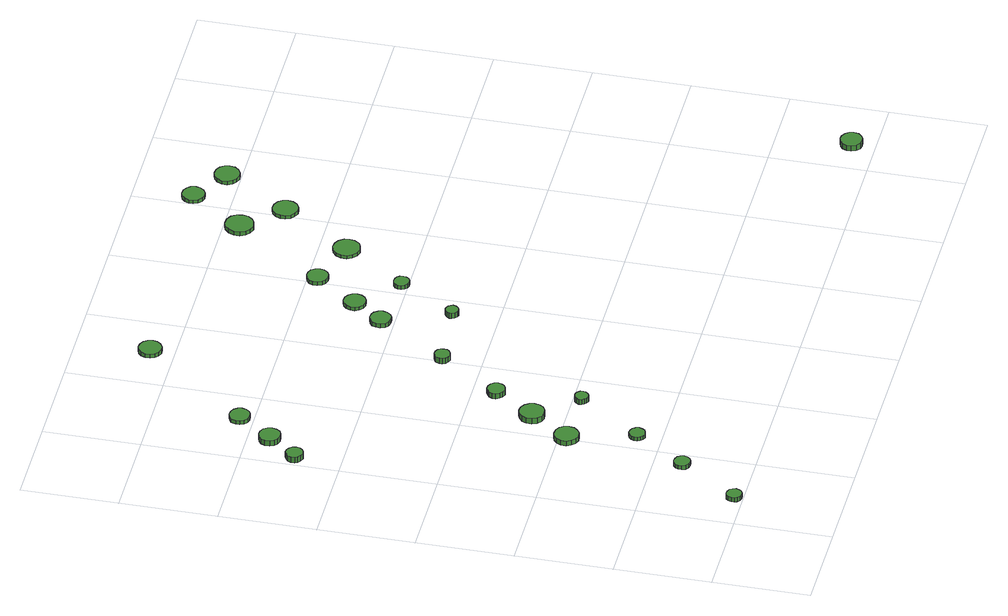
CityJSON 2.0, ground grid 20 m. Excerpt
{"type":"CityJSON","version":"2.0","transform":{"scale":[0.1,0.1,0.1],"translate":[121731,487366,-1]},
"CityObjects":{
"tree1":{"type":"SolitaryVegetationObject","attributes":{"function":"something"},"geometry":[{"type":"MultiSurface","lod":"1","boundaries":[[[0,1,2,3,4,5,6,7,8,9,10,11,12,13,14]],[[15,16,17,18,19,20,21,22,23,24,25,26,27,28,29]],[[0,29,28,1]],[[1,28,27,2]],[[2,27,26,3]],[[3,26,25,4]],[[4,25,24,5]],[[5,24,23,6]],[[6,23,22,7]],[[7,22,21,8]],[[8,21,20,9]],[[9,20,19,10]],[[10,19,18,11]],[[11,18,17,12]],[[12,17,16,13]],[[13,16,15,14]],[[14,15,29,0]]]}]},
"tree2":{"type":"SolitaryVegetationObject","attributes":{"function":"something"},"geometry":[{"type":"MultiSurface","lod":"1","boundaries":[[[30,31,32,33,34,35,36,37,38,39,40,41,42,43,44]],[[45,46,47,48,49,50,51,52,53,54,55,56,57,58,59]],[[30,59,58,31]],[[31,58,57,32]],[[32,57,56,33]],[[33,56,55,34]],[[34,55,54,35]],[[35,54,53,36]],[[36,53,52,37]],[[37,52,51,38]],[[38,51,50,39]],[[39,50,49,40]],[[40,49,48,41]],[[41,48,47,42]],[[42,47,46,43]],[[43,46,45,44]],[[44,45,59,30]]]}]},
"tree3":{"type":"SolitaryVegetationObject","attributes":{"function":"something"},"geometry":[{"type":"MultiSurface","lod":"1","boundaries":[[[60,61,62,63,64,65,66,67,68,69,70,71,72,73,74]],[[75,76,77,78,79,80,81,82,83,84,85,86,87,88,89]],[[60,89,88,61]],[[61,88,87,62]],[[62,87,86,63]],[[63,86,85,64]],[[64,85,84,65]],[[65,84,83,66]],[[66,83,82,67]],[[67,82,81,68]],[[68,81,80,69]],[[69,80,79,70]],[[70,79,78,71]],[[71,78,77,72]],[[72,77,76,73]],[[73,76,75,74]],[[74,75,89,60]]]}]},
"tree4":{"type":"SolitaryVegetationObject","attributes":{"function":"something"},"geometry":[{"type":"MultiSurface","lod":"1","boundaries":[[[90,91,92,93,94,95,96,97,98,99,100,101,102,103,104]],[[105,106,107,108,109,110,111,112,113,114,115,116,117,118,119]],[[90,119,118,91]],[[91,118,117,92]],[[92,117,116,93]],[[93,116,115,94]],[[94,115,114,95]],[[95,114,113,96]],[[96,113,112,97]],[[97,112,111,98]],[[98,111,110,99]],[[99,110,109,100]],[[100,109,108,101]],[[101,108,107,102]],[[102,107,106,103]],[[103,106,105,104]],[[104,105,119,90]]]}]},
"tree5":{"type":"SolitaryVegetationObject","attributes":{"function":"something"},"geometry":[{"type":"MultiSurface","lod":"1","boundaries":[[[120,121,122,123,124,125,126,127,128,129,130,131,132,133,134]],[[135,136,137,138,139,140,141,142,143,144,145,146,147,148,149]],[[120,149,148,121]],[[121,148,147,122]],[[122,147,146,123]],[[123,146,145,124]],[[124,145,144,125]],[[125,144,143,126]],[[126,143,142,127]],[[127,142,141,128]],[[128,141,140,129]],[[129,140,139,130]],[[130,139,138,131]],[[131,138,137,132]],[[132,137,136,133]],[[133,136,135,134]],[[134,135,149,120]]]}]},
"tree6":{"type":"SolitaryVegetationObject","attributes":{"function":"something"},"geometry":[{"type":"MultiSurface","lod":"1","boundaries":[[[150,151,152,153,154,155,156,157,158,159,160,161,162,163,164]],[[165,166,167,168,169,170,171,172,173,174,175,176,177,178,179]],[[150,179,178,151]],[[151,178,177,152]],[[152,177,176,153]],[[153,176,175,154]],[[154,175,174,155]],[[155,174,173,156]],[[156,173,172,157]],[[157,172,171,158]],[[158,171,170,159]],[[159,170,169,160]],[[160,169,168,161]],[[161,168,167,162]],[[162,167,166,163]],[[163,166,165,164]],[[164,165,179,150]]]}]},
"tree7":{"type":"SolitaryVegetationObject","attributes":{"function":"something"},"geometry":[{"type":"MultiSurface","lod":"1","boundaries":[[[180,181,182,183,184,185,186,187,188,189,190,191,192,193,194]],[[195,196,197,198,199,200,201,202,203,204,205,206,207,208,209]],[[180,209,208,181]],[[181,208,207,182]],[[182,207,206,183]],[[183,206,205,184]],[[184,205,204,185]],[[185,204,203,186]],[[186,203,202,187]],[[187,202,201,188]],[[188,201,200,189]],[[189,200,199,190]],[[190,199,198,191]],[[191,198,197,192]],[[192,197,196,193]],[[193,196,195,194]],[[194,195,209,180]]]}]},
"tree8":{"type":"SolitaryVegetationObject","attributes":{"function":"something"},"geometry":[{"type":"MultiSurface","lod":"1","boundaries":[[[210,211,212,213,214,215,216,217,218,219,220,221,222,223,224]],[[225,226,227,228,229,230,231,232,233,234,235,236,237,238,239]],[[210,239,238,211]],[[211,238,237,212]],[[212,237,236,213]],[[213,236,235,214]],[[214,235,234,215]],[[215,234,233,216]],[[216,233,232,217]],[[217,232,231,218]],[[218,231,230,219]],[[219,230,229,220]],[[220,229,228,221]],[[221,228,227,222]],[[222,227,226,223]],[[223,226,225,224]],[[224,225,239,210]]]}]},
"tree9":{"type":"SolitaryVegetationObject","attributes":{"function":"something"},"geometry":[{"type":"MultiSurface","lod":"1","boundaries":[[[240,241,242,243,244,245,246,247,248,249,250,251,252,253,254]],[[255,256,257,258,259,260,261,262,263,264,265,266,267,268,269]],[[240,269,268,241]],[[241,268,267,242]],[[242,267,266,243]],[[243,266,265,244]],[[244,265,264,245]],[[245,264,263,246]],[[246,263,262,247]],[[247,262,261,248]],[[248,261,260,249]],[[249,260,259,250]],[[250,259,258,251]],[[251,258,257,252]],[[252,257,256,253]],[[253,256,255,254]],[[254,255,269,240]]]}]},
"tree10":{"type":"SolitaryVegetationObject","attributes":{"function":"something"},"geometry":[{"type":"MultiSurface","lod":"1","boundaries":[[[270,271,272,273,274,275,276,277,278,279,280,281,282,283,284]],[[285,286,287,288,289,290,291,292,293,294,295,296,297,298,299]],[[270,299,298,271]],[[271,298,297,272]],[[272,297,296,273]],[[273,296,295,274]],[[274,295,294,275]],[[275,294,293,276]],[[276,293,292,277]],[[277,292,291,278]],[[278,291,290,279]],[[279,290,289,280]],[[280,289,288,281]],[[281,288,287,282]],[[282,287,286,283]],[[283,286,285,284]],[[284,285,299,270]]]}]},
"tree11":{"type":"SolitaryVegetationObject","attributes":{"function":"something"},"geometry":[{"type":"MultiSurface","lod":"1","boundaries":[[[300,301,302,303,304,305,306,307,308,309,310,311,312,313,314]],[[315,316,317,318,319,320,321,322,323,324,325,326,327,328,329]],[[300,329,328,301]],[[301,328,327,302]],[[302,327,326,303]],[[303,326,325,304]],[[304,325,324,305]],[[305,324,323,306]],[[306,323,322,307]],[[307,322,321,308]],[[308,321,320,309]],[[309,320,319,310]],[[310,319,318,311]],[[311,318,317,312]],[[312,317,316,313]],[[313,316,315,314]],[[314,315,329,300]]]}]},
"tree12":{"type":"SolitaryVegetationObject","attributes":{"function":"something"},"geometry":[{"type":"MultiSurface","lod":"1","boundaries":[[[330,331,332,333,334,335,336,337,338,339,340,341,342,343,344]],[[345,346,347,348,349,350,351,352,353,354,355,356,357,358,359]],[[330,359,358,331]],[[331,358,357,332]],[[332,357,356,333]],[[333,356,355,334]],[[334,355,354,335]],[[335,354,353,336]],[[336,353,352,337]],[[337,352,351,338]],[[338,351,350,339]],[[339,350,349,340]],[[340,349,348,341]],[[341,348,347,342]],[[342,347,346,343]],[[343,346,345,344]],[[344,345,359,330]]]}]},
"tree13":{"type":"SolitaryVegetationObject","attributes":{"function":"something"},"geometry":[{"type":"MultiSurface","lod":"1","boundaries":[[[360,361,362,363,364,365,366,367,368,369,370,371,372,373,374]],[[375,376,377,378,379,380,381,382,383,384,385,386,387,388,389]],[[360,389,388,361]],[[361,388,387,362]],[[362,387,386,363]],[[363,386,385,364]],[[364,385,384,365]],[[365,384,383,366]],[[366,383,382,367]],[[367,382,381,368]],[[368,381,380,369]],[[369,380,379,370]],[[370,379,378,371]],[[371,378,377,372]],[[372,377,376,373]],[[373,376,375,374]],[[374,375,389,360]]]}]},
"tree14":{"type":"SolitaryVegetationObject","attributes":{"function":"something"},"geometry":[{"type":"MultiSurface","lod":"1","boundaries":[[[390,391,392,393,394,395,396,397,398,399,400,401,402,403,404]],[[405,406,407,408,409,410,411,412,413,414,415,416,417,418,419]],[[390,419,418,391]],[[391,418,417,392]],[[392,417,416,393]],[[393,416,415,394]],[[394,415,414,395]],[[395,414,413,396]],[[396,413,412,397]],[[397,412,411,398]],[[398,411,410,399]],[[399,410,409,400]],[[400,409,408,401]],[[401,408,407,402]],[[402,407,406,403]],[[403,406,405,404]],[[404,405,419,390]]]}]},
"tree15":{"type":"SolitaryVegetationObject","attributes":{"function":"something"},"geometry":[{"type":"MultiSurface","lod":"1","boundaries":[[[420,421,422,423,424,425,426,427,428,429,430,431,432,433,434]],[[435,436,437,438,439,440,441,442,443,444,445,446,447,448,449]],[[420,449,448,421]],[[421,448,447,422]],[[422,447,446,423]],[[423,446,445,424]],[[424,445,444,425]],[[425,444,443,426]],[[426,443,442,427]],[[427,442,441,428]],[[428,441,440,429]],[[429,440,439,430]],[[430,439,438,431]],[[431,438,437,432]],[[432,437,436,433]],[[433,436,435,434]],[[434,435,449,420]]]}]},
"tree16":{"type":"SolitaryVegetationObject","attributes":{"function":"something"},"geometry":[{"type":"MultiSurface","lod":"1","boundaries":[[[450,451,452,453,454,455,456,457,458,459,460,461,462,463,464]],[[465,466,467,468,469,470,471,472,473,474,475,476,477,478,479]],[[450,479,478,451]],[[451,478,477,452]],[[452,477,476,453]],[[453,476,475,454]],[[454,475,474,455]],[[455,474,473,456]],[[456,473,472,457]],[[457,472,471,458]],[[458,471,470,459]],[[459,470,469,460]],[[460,469,468,461]],[[461,468,467,462]],[[462,467,466,463]],[[463,466,465,464]],[[464,465,479,450]]]}]},
"tree17":{"type":"SolitaryVegetationObject","attributes":{"function":"something"},"geometry":[{"type":"MultiSurface","lod":"1","boundaries":[[[480,481,482,483,484,485,486,487,488,489,490,491,492,493,494]],[[495,496,497,498,499,500,501,502,503,504,505,506,507,508,509]],[[480,509,508,481]],[[481,508,507,482]],[[482,507,506,483]],[[483,506,505,484]],[[484,505,504,485]],[[485,504,503,486]],[[486,503,502,487]],[[487,502,501,488]],[[488,501,500,489]],[[489,500,499,490]],[[490,499,498,491]],[[491,498,497,492]],[[492,497,496,493]],[[493,496,495,494]],[[494,495,509,480]]]}]},
"tree18":{"type":"SolitaryVegetationObject","attributes":{"function":"something"},"geometry":[{"type":"MultiSurface","lod":"1","boundaries":[[[510,511,512,513,514,515,516,517,518,519,520,521,522,523,524]],[[525,526,527,528,529,530,531,532,533,534,535,536,537,538,539]],[[510,539,538,511]],[[511,538,537,512]],[[512,537,536,513]],[[513,536,535,514]],[[514,535,534,515]],[[515,534,533,516]],[[516,533,532,517]],[[517,532,531,518]],[[518,531,530,519]],[[519,530,529,520]],[[520,529,528,521]],[[521,528,527,522]],[[522,527,526,523]],[[523,526,525,524]],[[524,525,539,510]]]}]},
"tree19":{"type":"SolitaryVegetationObject","attributes":{"function":"something"},"geometry":[{"type":"MultiSurface","lod":"1","boundaries":[[[540,541,542,543,544,545,546,547,548,549,550,551,552,553,554]],[[555,556,557,558,559,560,561,562,563,564,565,566,567,568,569]],[[540,569,568,541]],[[541,568,567,542]],[[542,567,566,543]],[[543,566,565,544]],[[544,565,564,545]],[[545,564,563,546]],[[546,563,562,547]],[[547,562,561,548]],[[548,561,560,549]],[[549,560,559,550]],[[550,559,558,551]],[[551,558,557,552]],[[552,557,556,553]],[[553,556,555,554]],[[554,555,569,540]]]}]},
"tree20":{"type":"SolitaryVegetationObject","attributes":{"function":"something"},"geometry":[{"type":"MultiSurface","lod":"1","boundaries":[[[570,571,572,573,574,575,576,577,578,579,580,581,582,583,584]],[[585,586,587,588,589,590,591,592,593,594,595,596,597,598,599]],[[570,599,598,571]],[[571,598,597,572]],[[572,597,596,573]],[[573,596,595,574]],[[574,595,594,575]],[[575,594,593,576]],[[576,593,592,577]],[[577,592,591,578]],[[578,591,590,579]],[[579,590,589,580]],[[580,589,588,581]],[[581,588,587,582]],[[582,587,586,583]],[[583,586,585,584]],[[584,585,599,570]]]}]},
"tree21":{"type":"SolitaryVegetationObject","attributes":{"function":"something"},"geometry":[{"type":"MultiSurface","lod":"1","boundaries":[[[600,601,602,603,604,605,606,607,608,609,610,611,612,613,614]],[[615,616,617,618,619,620,621,622,623,624,625,626,627,628,629]],[[600,629,628,601]],[[601,628,627,602]],[[602,627,626,603]],[[603,626,625,604]],[[604,625,624,605]],[[605,624,623,606]],[[606,623,622,607]],[[607,622,621,608]],[[608,621,620,609]],[[609,620,619,610]],[[610,619,618,611]],[[611,618,617,612]],[[612,617,616,613]],[[613,616,615,614]],[[614,615,629,600]]]}]},
"tree22":{"type":"SolitaryVegetationObject","attributes":{"function":"something"},"geometry":[{"type":"MultiSurface","lod":"1","boundaries":[[[630,631,632,633,634,635,636,637,638,639,640,641,642,643,644]],[[645,646,647,648,649,650,651,652,653,654,655,656,657,658,659]],[[630,659,658,631]],[[631,658,657,632]],[[632,657,656,633]],[[633,656,655,634]],[[634,655,654,635]],[[635,654,653,636]],[[636,653,652,637]],[[637,652,651,638]],[[638,651,650,639]],[[639,650,649,640]],[[640,649,648,641]],[[641,648,647,642]],[[642,647,646,643]],[[643,646,645,644]],[[644,645,659,630]]]}]},
"tree23":{"type":"SolitaryVegetationObject","attributes":{"function":"something"},"geometry":[{"type":"MultiSurface","lod":"1","boundaries":[[[660,661,662,663,664,665,666,667,668,669,670,671,672,673,674]],[[675,676,677,678,679,680,681,682,683,684,685,686,687,688,689]],[[660,689,688,661]],[[661,688,687,662]],[[662,687,686,663]],[[663,686,685,664]],[[664,685,684,665]],[[665,684,683,666]],[[666,683,682,667]],[[667,682,681,668]],[[668,681,680,669]],[[669,680,679,670]],[[670,679,678,671]],[[671,678,677,672]],[[672,677,676,673]],[[673,676,675,674]],[[674,675,689,660]]]}]}
},
"vertices":[
[103,19,16],[101,25,16],[98,31,16],[92,34,16],[85,35,16],[79,33,16],[74,28,16],[72,22,16],[72,16,16],[74,10,16],[79,5,16],[85,3,16],[92,4,16],[98,7,16],[101,13,16],[101,13,6],[98,7,6],[92,4,6],[85,3,6],[79,5,6],[74,10,6],[72,16,6],[72,22,6],[74,28,6],[79,33,6],[85,35,6],[92,34,6],[98,31,6],[101,25,6],[103,19,6],
[188,143,15],[186,150,15],[182,156,15],[176,159,15],[169,160,15],[163,158,15],[157,153,15],[154,147,15],[154,140,15],[157,133,15],[163,128,15],[169,126,15],[176,127,15],[182,130,15],[186,136,15],[186,136,6],[182,130,6],[176,127,6],[169,126,6],[163,128,6],[157,133,6],[154,140,6],[154,147,6],[157,153,6],[163,158,6],[169,160,6],[176,159,6],[182,156,6],[186,150,6],[188,143,6],
[37,894,24],[36,901,24],[31,907,24],[25,911,24],[18,912,24],[11,909,24],[5,904,24],[2,898,24],[2,890,24],[5,884,24],[11,879,24],[18,876,24],[25,877,24],[31,881,24],[36,887,24],[36,887,11],[31,881,11],[25,877,11],[18,876,11],[11,879,11],[5,884,11],[2,890,11],[2,898,11],[5,904,11],[11,909,11],[18,912,11],[25,911,11],[31,907,11],[36,901,11],[37,894,11],
[260,250,15],[258,257,15],[254,263,15],[248,266,15],[241,267,15],[235,265,15],[230,260,15],[227,254,15],[227,247,15],[230,241,15],[235,236,15],[241,234,15],[248,235,15],[254,238,15],[258,244,15],[258,244,6],[254,238,6],[248,235,6],[241,234,6],[235,236,6],[230,241,6],[227,247,6],[227,254,6],[230,260,6],[235,265,6],[241,267,6],[248,266,6],[254,263,6],[258,257,6],[260,250,6],
[231,385,17],[229,396,17],[223,404,17],[214,409,17],[203,410,17],[193,407,17],[186,400,17],[181,391,17],[181,380,17],[186,371,17],[193,364,17],[203,360,17],[214,361,17],[223,367,17],[229,375,17],[229,375,6],[223,367,6],[214,361,6],[203,360,6],[193,364,6],[186,371,6],[181,380,6],[181,391,6],[186,400,6],[193,407,6],[203,410,6],[214,409,6],[223,404,6],[229,396,6],[231,385,6],
[95,956,19],[93,965,19],[88,973,19],[80,977,19],[71,978,19],[62,975,19],[55,969,19],[51,961,19],[51,951,19],[55,943,19],[62,937,19],[71,934,19],[80,935,19],[88,939,19],[93,947,19],[93,947,7],[88,939,7],[80,935,7],[71,934,7],[62,937,7],[55,943,7],[51,951,7],[51,961,7],[55,969,7],[62,975,7],[71,978,7],[80,977,7],[88,973,7],[93,965,7],[95,956,7],
[286,467,20],[284,478,20],[278,486,20],[269,492,20],[258,493,20],[248,489,20],[240,482,20],[236,473,20],[236,462,20],[240,452,20],[248,445,20],[258,442,20],[269,443,20],[278,448,20],[284,457,20],[284,457,7],[278,448,7],[269,443,7],[258,442,7],[248,445,7],[240,452,7],[236,462,7],[236,473,7],[240,482,7],[248,489,7],[258,493,7],[269,492,7],[278,486,7],[284,478,7],[286,467,7],
[150,1029,16],[148,1038,16],[143,1045,16],[135,1049,16],[126,1050,16],[118,1047,16],[111,1042,16],[108,1033,16],[108,1025,16],[111,1016,16],[118,1011,16],[126,1008,16],[135,1009,16],[143,1013,16],[148,1020,16],[148,1020,7],[143,1013,7],[135,1009,7],[126,1008,7],[118,1011,7],[111,1016,7],[108,1025,7],[108,1033,7],[111,1042,7],[118,1047,7],[126,1050,7],[135,1049,7],[143,1045,7],[148,1038,7],[150,1029,7],
[348,383,19],[347,389,19],[343,394,19],[338,397,19],[333,397,19],[327,396,19],[323,392,19],[320,386,19],[320,380,19],[323,375,19],[327,371,19],[333,369,19],[338,370,19],[343,373,19],[347,378,19],[347,378,7],[343,373,7],[338,370,7],[333,369,7],[327,371,7],[323,375,7],[320,380,7],[320,386,7],[323,392,7],[327,396,7],[333,397,7],[338,397,7],[343,394,7],[347,389,7],[348,383,7],
[332,552,24],[330,559,24],[326,565,24],[319,569,24],[311,570,24],[304,567,24],[299,562,24],[295,555,24],[295,548,24],[299,541,24],[304,536,24],[311,533,24],[319,534,24],[326,538,24],[330,544,24],[330,544,12],[326,538,12],[319,534,12],[311,533,12],[304,536,12],[299,541,12],[295,548,12],[295,555,12],[299,562,12],[304,567,12],[311,570,12],[319,569,12],[326,565,12],[330,559,12],[332,552,12],
[416,680,26],[415,687,26],[411,692,26],[405,695,26],[398,696,26],[392,694,26],[387,690,26],[384,683,26],[384,677,26],[387,670,26],[392,666,26],[398,664,26],[405,665,26],[411,668,26],[415,673,26],[415,673,13],[411,668,13],[405,665,13],[398,664,13],[392,666,13],[387,670,13],[384,677,13],[384,683,13],[387,690,13],[392,694,13],[398,696,13],[405,695,13],[411,692,13],[415,687,13],[416,680,13],
[331,1250,16],[329,1260,16],[323,1268,16],[314,1273,16],[305,1274,16],[295,1271,16],[288,1264,16],[284,1255,16],[284,1245,16],[288,1237,16],[295,1230,16],[305,1227,16],[314,1228,16],[323,1233,16],[329,1241,16],[329,1241,7],[323,1233,7],[314,1228,7],[305,1227,7],[295,1230,7],[288,1237,7],[284,1245,7],[284,1255,7],[288,1264,7],[295,1271,7],[305,1274,7],[314,1273,7],[323,1268,7],[329,1260,7],[331,1250,7],
[525,828,16],[523,837,16],[518,845,16],[510,849,16],[501,850,16],[492,847,16],[485,841,16],[482,833,16],[482,824,16],[485,815,16],[492,809,16],[501,807,16],[510,807,16],[518,812,16],[523,819,16],[523,819,7],[518,812,7],[510,807,7],[501,807,7],[492,809,7],[485,815,7],[482,824,7],[482,833,7],[485,841,7],[492,847,7],[501,850,7],[510,849,7],[518,845,7],[523,837,7],[525,828,7],
[567,695,22],[565,700,22],[562,704,22],[557,707,22],[552,708,22],[547,706,22],[543,702,22],[540,697,22],[540,692,22],[543,687,22],[547,683,22],[552,681,22],[557,682,22],[562,685,22],[565,689,22],[565,689,9],[562,685,9],[557,682,9],[552,681,9],[547,683,9],[543,687,9],[540,692,9],[540,697,9],[543,702,9],[547,706,9],[552,708,9],[557,707,9],[562,704,9],[565,700,9],[567,695,9],
[571,890,15],[569,900,15],[564,907,15],[556,912,15],[546,913,15],[537,910,15],[530,904,15],[526,895,15],[526,886,15],[530,877,15],[537,871,15],[546,868,15],[556,869,15],[564,874,15],[569,881,15],[569,881,7],[564,874,7],[556,869,7],[546,868,7],[537,871,7],[530,877,7],[526,886,7],[526,895,7],[530,904,7],[537,910,7],[546,913,7],[556,912,7],[564,907,7],[569,900,7],[571,890,7],
[647,814,16],[646,821,16],[642,826,16],[636,829,16],[629,830,16],[623,828,16],[618,824,16],[615,818,16],[615,811,16],[618,805,16],[623,800,16],[629,798,16],[636,799,16],[642,802,16],[646,808,16],[646,808,7],[642,802,7],[636,799,7],[629,798,7],[623,800,7],[618,805,7],[615,811,7],[615,818,7],[618,824,7],[623,828,7],[629,830,7],[636,829,7],[642,826,7],[646,821,7],[647,814,7],
[635,980,16],[633,989,16],[628,997,16],[620,1001,16],[611,1002,16],[602,999,16],[595,993,16],[591,985,16],[591,976,16],[595,967,16],[602,961,16],[611,958,16],[620,959,16],[628,964,16],[633,971,16],[633,971,7],[628,964,7],[620,959,7],[611,958,7],[602,961,7],[595,967,7],[591,976,7],[591,985,7],[595,993,7],[602,999,7],[611,1002,7],[620,1001,7],[628,997,7],[633,989,7],[635,980,7],
[746,945,14],[744,956,14],[737,966,14],[727,971,14],[716,973,14],[705,969,14],[696,961,14],[691,951,14],[691,939,14],[696,929,14],[705,921,14],[716,917,14],[727,919,14],[737,924,14],[744,934,14],[744,934,7],[737,924,7],[727,919,7],[716,917,7],[705,921,7],[696,929,7],[691,939,7],[691,951,7],[696,961,7],[705,969,7],[716,973,7],[727,971,7],[737,966,7],[744,956,7],[746,945,7],
[776,1168,16],[774,1180,16],[767,1190,16],[756,1196,16],[744,1197,16],[733,1194,16],[724,1185,16],[719,1174,16],[719,1162,16],[724,1151,16],[733,1143,16],[744,1139,16],[756,1141,16],[767,1147,16],[774,1157,16],[774,1157,7],[767,1147,7],[756,1141,7],[744,1139,7],[733,1143,7],[724,1151,7],[719,1162,7],[719,1174,7],[724,1185,7],[733,1194,7],[744,1197,7],[756,1196,7],[767,1190,7],[774,1180,7],[776,1168,7],
[844,1091,15],[842,1102,15],[836,1110,15],[826,1116,15],[815,1117,15],[805,1114,15],[797,1106,15],[793,1096,15],[793,1086,15],[797,1076,15],[805,1069,15],[815,1065,15],[826,1066,15],[836,1072,15],[842,1081,15],[842,1081,7],[836,1072,7],[826,1066,7],[815,1065,7],[805,1069,7],[797,1076,7],[793,1086,7],[793,1096,7],[797,1106,7],[805,1114,7],[815,1117,7],[826,1116,7],[836,1110,7],[842,1102,7],[844,1091,7],
[849,1279,15],[847,1289,15],[841,1296,15],[833,1301,15],[823,1302,15],[814,1299,15],[807,1293,15],[803,1284,15],[803,1274,15],[807,1265,15],[814,1259,15],[823,1256,15],[833,1257,15],[841,1262,15],[847,1270,15],[847,1270,7],[841,1262,7],[833,1257,7],[823,1256,7],[814,1259,7],[807,1265,7],[803,1274,7],[803,1284,7],[807,1293,7],[814,1299,7],[823,1302,7],[833,1301,7],[841,1296,7],[847,1289,7],[849,1279,7],
[931,1229,15],[929,1239,15],[922,1248,15],[913,1253,15],[902,1254,15],[892,1251,15],[884,1244,15],[879,1234,15],[879,1223,15],[884,1213,15],[892,1206,15],[902,1203,15],[913,1204,15],[922,1209,15],[929,1218,15],[929,1218,7],[922,1209,7],[913,1204,7],[902,1203,7],[892,1206,7],[884,1213,7],[879,1223,7],[879,1234,7],[884,1244,7],[892,1251,7],[902,1254,7],[913,1253,7],[922,1248,7],[929,1239,7],[931,1229,7],
[1288,46,31],[1286,55,31],[1280,62,31],[1272,67,31],[1263,68,31],[1254,65,31],[1247,59,31],[1243,50,31],[1243,41,31],[1247,32,31],[1254,26,31],[1263,23,31],[1272,24,31],[1280,29,31],[1286,36,31],[1286,36,18],[1280,29,18],[1272,24,18],[1263,23,18],[1254,26,18],[1247,32,18],[1243,41,18],[1243,50,18],[1247,59,18],[1254,65,18],[1263,68,18],[1272,67,18],[1280,62,18],[1286,55,18],[1288,46,18]
]}
